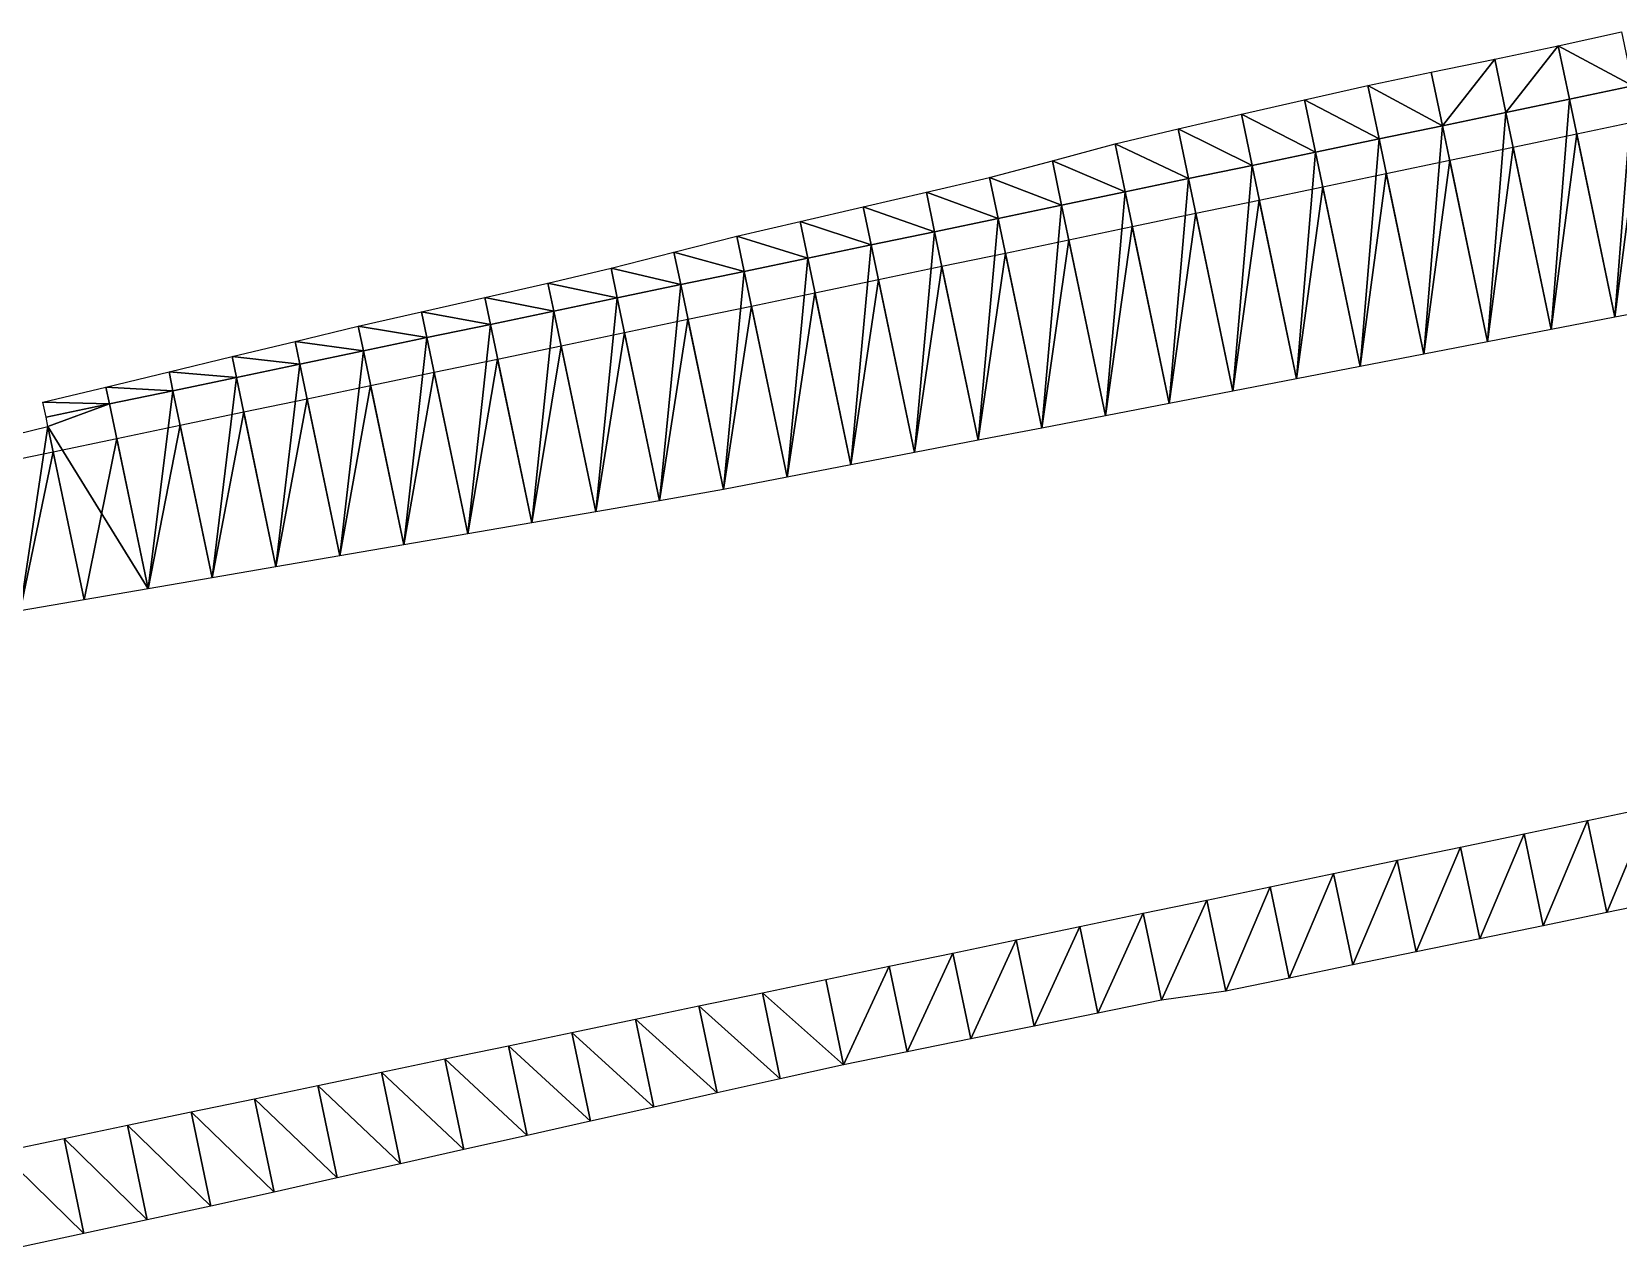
# Model space of a CAD drawing. Header units: metres. Extents: x 1882598 to 1885460, y 3171405 to 3171756.
# Drawn here: x 1883475.27 to 1883499.73, y 3171668.64 to 3171687.39 of the extents above; entities that cross this region are included whole.
import ezdxf

# ---------------------------------------------------------------- set-up
doc = ezdxf.new("R2010")
doc.units = ezdxf.units.M
doc.header["$MEASUREMENT"] = 0
doc.layers.add('Triangles surfaces projet', color=7, linetype='Continuous', true_color=0x848484)

msp = doc.modelspace()

# ---------------------------------------------------------------- linework, layer by layer
at = {"layer": 'Triangles surfaces projet'}
for points in [[(1883499.96, 3171686.554, 151.141), (1883498.81, 3171687.172, 150.572), (1883499.786, 3171687.39, 150.571), (1883499.96, 3171686.554, 151.141)], [(1883498.002, 3171686.145, 151.123), (1883497.831, 3171686.968, 150.563), (1883498.81, 3171687.172, 150.572), (1883498.002, 3171686.145, 151.123)], [(1883498.002, 3171686.145, 151.123), (1883498.81, 3171687.172, 150.572), (1883498.981, 3171686.35, 151.132), (1883498.002, 3171686.145, 151.123)], [(1883498.981, 3171686.35, 151.132), (1883498.81, 3171687.172, 150.572), (1883499.96, 3171686.554, 151.141), (1883498.981, 3171686.35, 151.132)], [(1883497.023, 3171685.941, 151.114), (1883496.851, 3171686.769, 150.55), (1883497.831, 3171686.968, 150.563), (1883497.023, 3171685.941, 151.114)], [(1883497.831, 3171686.968, 150.563), (1883498.002, 3171686.145, 151.123), (1883497.023, 3171685.941, 151.114), (1883497.831, 3171686.968, 150.563)], [(1883495.873, 3171686.56, 150.544), (1883496.851, 3171686.769, 150.55), (1883497.023, 3171685.941, 151.114), (1883495.873, 3171686.56, 150.544)], [(1883496.045, 3171685.737, 151.105), (1883494.897, 3171686.338, 150.547), (1883495.873, 3171686.56, 150.544), (1883496.045, 3171685.737, 151.105)], [(1883496.045, 3171685.737, 151.105), (1883495.873, 3171686.56, 150.544), (1883497.023, 3171685.941, 151.114), (1883496.045, 3171685.737, 151.105)], [(1883499.96, 3171686.554, 151.141), (1883499.683, 3171682.986, 151.218), (1883498.981, 3171686.35, 151.132), (1883499.96, 3171686.554, 151.141)], [(1883500.665, 3171683.175, 151.227), (1883499.683, 3171682.986, 151.218), (1883499.96, 3171686.554, 151.141), (1883500.665, 3171683.175, 151.227)], [(1883494.087, 3171685.328, 151.087), (1883492.947, 3171685.895, 150.552), (1883493.922, 3171686.117, 150.55), (1883494.087, 3171685.328, 151.087)], [(1883494.897, 3171686.338, 150.547), (1883495.066, 3171685.532, 151.096), (1883493.922, 3171686.117, 150.55), (1883494.897, 3171686.338, 150.547)], [(1883494.087, 3171685.328, 151.087), (1883493.922, 3171686.117, 150.55), (1883495.066, 3171685.532, 151.096), (1883494.087, 3171685.328, 151.087)], [(1883495.066, 3171685.532, 151.096), (1883494.897, 3171686.338, 150.547), (1883496.045, 3171685.737, 151.105), (1883495.066, 3171685.532, 151.096)], [(1883497.023, 3171685.941, 151.114), (1883498.002, 3171686.145, 151.123), (1883497.719, 3171682.606, 151.199), (1883497.023, 3171685.941, 151.114)], [(1883498.701, 3171682.796, 151.209), (1883497.719, 3171682.606, 151.199), (1883498.002, 3171686.145, 151.123), (1883498.701, 3171682.796, 151.209)], [(1883498.701, 3171682.796, 151.209), (1883498.002, 3171686.145, 151.123), (1883498.981, 3171686.35, 151.132), (1883498.701, 3171682.796, 151.209)], [(1883499.683, 3171682.986, 151.218), (1883498.701, 3171682.796, 151.209), (1883498.981, 3171686.35, 151.132), (1883499.683, 3171682.986, 151.218)], [(1883492.947, 3171685.895, 150.552), (1883493.108, 3171685.124, 151.078), (1883491.974, 3171685.66, 150.565), (1883492.947, 3171685.895, 150.552)], [(1883492.947, 3171685.895, 150.552), (1883494.087, 3171685.328, 151.087), (1883493.108, 3171685.124, 151.078), (1883492.947, 3171685.895, 150.552)], [(1883496.045, 3171685.737, 151.105), (1883497.023, 3171685.941, 151.114), (1883496.738, 3171682.416, 151.19), (1883496.045, 3171685.737, 151.105)], [(1883497.719, 3171682.606, 151.199), (1883496.738, 3171682.416, 151.19), (1883497.023, 3171685.941, 151.114), (1883497.719, 3171682.606, 151.199)], [(1883500.072, 3171686.02, 151.505), (1883499.683, 3171682.986, 151.568), (1883499.093, 3171685.816, 151.496), (1883500.072, 3171686.02, 151.505)], [(1883500.665, 3171683.175, 151.577), (1883499.683, 3171682.986, 151.568), (1883500.072, 3171686.02, 151.505), (1883500.665, 3171683.175, 151.577)], [(1883491.007, 3171685.401, 150.593), (1883491.974, 3171685.66, 150.565), (1883492.129, 3171684.919, 151.069), (1883491.007, 3171685.401, 150.593)], [(1883493.108, 3171685.124, 151.078), (1883492.129, 3171684.919, 151.069), (1883491.974, 3171685.66, 150.565), (1883493.108, 3171685.124, 151.078)], [(1883495.756, 3171682.227, 151.18), (1883495.066, 3171685.532, 151.096), (1883496.045, 3171685.737, 151.105), (1883495.756, 3171682.227, 151.18)], [(1883495.756, 3171682.227, 151.18), (1883496.045, 3171685.737, 151.105), (1883496.738, 3171682.416, 151.19), (1883495.756, 3171682.227, 151.18)], [(1883499.093, 3171685.816, 151.496), (1883498.701, 3171682.796, 151.559), (1883498.114, 3171685.611, 151.487), (1883499.093, 3171685.816, 151.496)], [(1883499.683, 3171682.986, 151.568), (1883498.701, 3171682.796, 151.559), (1883499.093, 3171685.816, 151.496), (1883499.683, 3171682.986, 151.568)], [(1883491.007, 3171685.401, 150.593), (1883491.15, 3171684.715, 151.06), (1883490.039, 3171685.142, 150.621), (1883491.007, 3171685.401, 150.593)], [(1883492.129, 3171684.919, 151.069), (1883491.15, 3171684.715, 151.06), (1883491.007, 3171685.401, 150.593), (1883492.129, 3171684.919, 151.069)], [(1883494.774, 3171682.037, 151.171), (1883494.087, 3171685.328, 151.087), (1883495.066, 3171685.532, 151.096), (1883494.774, 3171682.037, 151.171)], [(1883495.066, 3171685.532, 151.096), (1883495.756, 3171682.227, 151.18), (1883494.774, 3171682.037, 151.171), (1883495.066, 3171685.532, 151.096)], [(1883497.135, 3171685.407, 151.478), (1883496.738, 3171682.416, 151.54), (1883496.156, 3171685.203, 151.469), (1883497.135, 3171685.407, 151.478)], [(1883497.719, 3171682.606, 151.549), (1883496.738, 3171682.416, 151.54), (1883497.135, 3171685.407, 151.478), (1883497.719, 3171682.606, 151.549)], [(1883498.114, 3171685.611, 151.487), (1883497.719, 3171682.606, 151.549), (1883497.135, 3171685.407, 151.478), (1883498.114, 3171685.611, 151.487)], [(1883498.701, 3171682.796, 151.559), (1883497.719, 3171682.606, 151.549), (1883498.114, 3171685.611, 151.487), (1883498.701, 3171682.796, 151.559)], [(1883489.065, 3171684.916, 150.626), (1883490.039, 3171685.142, 150.621), (1883490.171, 3171684.511, 151.051), (1883489.065, 3171684.916, 150.626)], [(1883490.171, 3171684.511, 151.051), (1883490.039, 3171685.142, 150.621), (1883491.15, 3171684.715, 151.06), (1883490.171, 3171684.511, 151.051)], [(1883494.087, 3171685.328, 151.087), (1883493.792, 3171681.847, 151.162), (1883493.108, 3171685.124, 151.078), (1883494.087, 3171685.328, 151.087)], [(1883494.087, 3171685.328, 151.087), (1883494.774, 3171682.037, 151.171), (1883493.792, 3171681.847, 151.162), (1883494.087, 3171685.328, 151.087)], [(1883496.156, 3171685.203, 151.469), (1883495.756, 3171682.227, 151.53), (1883495.177, 3171684.998, 151.46), (1883496.156, 3171685.203, 151.469)], [(1883496.738, 3171682.416, 151.54), (1883495.756, 3171682.227, 151.53), (1883496.156, 3171685.203, 151.469), (1883496.738, 3171682.416, 151.54)], [(1883489.192, 3171684.306, 151.042), (1883488.09, 3171684.691, 150.632), (1883489.065, 3171684.916, 150.626), (1883489.192, 3171684.306, 151.042)], [(1883489.192, 3171684.306, 151.042), (1883489.065, 3171684.916, 150.626), (1883490.171, 3171684.511, 151.051), (1883489.192, 3171684.306, 151.042)], [(1883491.828, 3171681.468, 151.143), (1883491.15, 3171684.715, 151.06), (1883492.129, 3171684.919, 151.069), (1883491.828, 3171681.468, 151.143)], [(1883491.828, 3171681.468, 151.143), (1883492.129, 3171684.919, 151.069), (1883492.81, 3171681.657, 151.152), (1883491.828, 3171681.468, 151.143)], [(1883492.129, 3171684.919, 151.069), (1883493.108, 3171685.124, 151.078), (1883492.81, 3171681.657, 151.152), (1883492.129, 3171684.919, 151.069)], [(1883493.792, 3171681.847, 151.162), (1883492.81, 3171681.657, 151.152), (1883493.108, 3171685.124, 151.078), (1883493.792, 3171681.847, 151.162)], [(1883495.177, 3171684.998, 151.46), (1883494.774, 3171682.037, 151.521), (1883494.198, 3171684.794, 151.451), (1883495.177, 3171684.998, 151.46)], [(1883495.756, 3171682.227, 151.53), (1883494.774, 3171682.037, 151.521), (1883495.177, 3171684.998, 151.46), (1883495.756, 3171682.227, 151.53)], [(1883487.116, 3171684.465, 150.637), (1883488.09, 3171684.691, 150.632), (1883488.213, 3171684.102, 151.033), (1883487.116, 3171684.465, 150.637)], [(1883489.192, 3171684.306, 151.042), (1883488.213, 3171684.102, 151.033), (1883488.09, 3171684.691, 150.632), (1883489.192, 3171684.306, 151.042)], [(1883490.846, 3171681.278, 151.133), (1883490.171, 3171684.511, 151.051), (1883491.15, 3171684.715, 151.06), (1883490.846, 3171681.278, 151.133)], [(1883490.846, 3171681.278, 151.133), (1883491.15, 3171684.715, 151.06), (1883491.828, 3171681.468, 151.143), (1883490.846, 3171681.278, 151.133)], [(1883494.198, 3171684.794, 151.451), (1883493.792, 3171681.847, 151.512), (1883493.219, 3171684.59, 151.442), (1883494.198, 3171684.794, 151.451)], [(1883494.774, 3171682.037, 151.521), (1883493.792, 3171681.847, 151.512), (1883494.198, 3171684.794, 151.451), (1883494.774, 3171682.037, 151.521)], [(1883487.116, 3171684.465, 150.637), (1883487.234, 3171683.898, 151.024), (1883486.142, 3171684.237, 150.644), (1883487.116, 3171684.465, 150.637)], [(1883487.234, 3171683.898, 151.024), (1883487.116, 3171684.465, 150.637), (1883488.213, 3171684.102, 151.033), (1883487.234, 3171683.898, 151.024)], [(1883489.192, 3171684.306, 151.042), (1883490.171, 3171684.511, 151.051), (1883489.864, 3171681.088, 151.124), (1883489.192, 3171684.306, 151.042)], [(1883489.864, 3171681.088, 151.124), (1883490.171, 3171684.511, 151.051), (1883490.846, 3171681.278, 151.133), (1883489.864, 3171681.088, 151.124)], [(1883493.219, 3171684.59, 151.442), (1883492.81, 3171681.657, 151.502), (1883492.24, 3171684.385, 151.432), (1883493.219, 3171684.59, 151.442)], [(1883493.792, 3171681.847, 151.512), (1883492.81, 3171681.657, 151.502), (1883493.219, 3171684.59, 151.442), (1883493.792, 3171681.847, 151.512)], [(1883486.142, 3171684.237, 150.644), (1883486.255, 3171683.693, 151.015), (1883485.172, 3171683.991, 150.664), (1883486.142, 3171684.237, 150.644)], [(1883486.142, 3171684.237, 150.644), (1883487.234, 3171683.898, 151.024), (1883486.255, 3171683.693, 151.015), (1883486.142, 3171684.237, 150.644)], [(1883488.213, 3171684.102, 151.033), (1883489.192, 3171684.306, 151.042), (1883488.882, 3171680.898, 151.115), (1883488.213, 3171684.102, 151.033)], [(1883488.882, 3171680.898, 151.115), (1883489.192, 3171684.306, 151.042), (1883489.864, 3171681.088, 151.124), (1883488.882, 3171680.898, 151.115)], [(1883491.261, 3171684.181, 151.423), (1883490.846, 3171681.278, 151.483), (1883490.283, 3171683.977, 151.414), (1883491.261, 3171684.181, 151.423)], [(1883491.828, 3171681.468, 151.493), (1883490.846, 3171681.278, 151.483), (1883491.261, 3171684.181, 151.423), (1883491.828, 3171681.468, 151.493)], [(1883492.24, 3171684.385, 151.432), (1883491.828, 3171681.468, 151.493), (1883491.261, 3171684.181, 151.423), (1883492.24, 3171684.385, 151.432)], [(1883492.81, 3171681.657, 151.502), (1883491.828, 3171681.468, 151.493), (1883492.24, 3171684.385, 151.432), (1883492.81, 3171681.657, 151.502)], [(1883485.172, 3171683.991, 150.664), (1883485.277, 3171683.489, 151.006), (1883484.202, 3171683.744, 150.684), (1883485.172, 3171683.991, 150.664)], [(1883485.277, 3171683.489, 151.006), (1883485.172, 3171683.991, 150.664), (1883486.255, 3171683.693, 151.015), (1883485.277, 3171683.489, 151.006)], [(1883488.213, 3171684.102, 151.033), (1883487.9, 3171680.709, 151.105), (1883487.234, 3171683.898, 151.024), (1883488.213, 3171684.102, 151.033)], [(1883487.9, 3171680.709, 151.105), (1883488.213, 3171684.102, 151.033), (1883488.882, 3171680.898, 151.115), (1883487.9, 3171680.709, 151.105)], [(1883490.283, 3171683.977, 151.414), (1883489.864, 3171681.088, 151.474), (1883489.304, 3171683.772, 151.405), (1883490.283, 3171683.977, 151.414)], [(1883490.846, 3171681.278, 151.483), (1883489.864, 3171681.088, 151.474), (1883490.283, 3171683.977, 151.414), (1883490.846, 3171681.278, 151.483)], [(1883484.202, 3171683.744, 150.684), (1883484.298, 3171683.285, 150.997), (1883483.228, 3171683.514, 150.692), (1883484.202, 3171683.744, 150.684)], [(1883484.298, 3171683.285, 150.997), (1883484.202, 3171683.744, 150.684), (1883485.277, 3171683.489, 151.006), (1883484.298, 3171683.285, 150.997)], [(1883485.936, 3171680.329, 151.086), (1883485.277, 3171683.489, 151.006), (1883486.255, 3171683.693, 151.015), (1883485.936, 3171680.329, 151.086)], [(1883486.918, 3171680.519, 151.096), (1883485.936, 3171680.329, 151.086), (1883486.255, 3171683.693, 151.015), (1883486.918, 3171680.519, 151.096)], [(1883486.255, 3171683.693, 151.015), (1883487.234, 3171683.898, 151.024), (1883486.918, 3171680.519, 151.096), (1883486.255, 3171683.693, 151.015)], [(1883486.918, 3171680.519, 151.096), (1883487.234, 3171683.898, 151.024), (1883487.9, 3171680.709, 151.105), (1883486.918, 3171680.519, 151.096)], [(1883489.304, 3171683.772, 151.405), (1883488.882, 3171680.898, 151.465), (1883488.325, 3171683.568, 151.396), (1883489.304, 3171683.772, 151.405)], [(1883489.864, 3171681.088, 151.474), (1883488.882, 3171680.898, 151.465), (1883489.304, 3171683.772, 151.405), (1883489.864, 3171681.088, 151.474)], [(1883482.253, 3171683.293, 150.695), (1883483.228, 3171683.514, 150.692), (1883483.319, 3171683.08, 150.988), (1883482.253, 3171683.293, 150.695)], [(1883483.228, 3171683.514, 150.692), (1883484.298, 3171683.285, 150.997), (1883483.319, 3171683.08, 150.988), (1883483.228, 3171683.514, 150.692)], [(1883484.951, 3171680.155, 151.076), (1883484.298, 3171683.285, 150.997), (1883485.277, 3171683.489, 151.006), (1883484.951, 3171680.155, 151.076)], [(1883485.277, 3171683.489, 151.006), (1883485.936, 3171680.329, 151.086), (1883484.951, 3171680.155, 151.076), (1883485.277, 3171683.489, 151.006)], [(1883488.325, 3171683.568, 151.396), (1883487.9, 3171680.709, 151.455), (1883487.346, 3171683.364, 151.387), (1883488.325, 3171683.568, 151.396)], [(1883488.882, 3171680.898, 151.465), (1883487.9, 3171680.709, 151.455), (1883488.325, 3171683.568, 151.396), (1883488.882, 3171680.898, 151.465)], [(1883482.34, 3171682.876, 150.978), (1883481.278, 3171683.071, 150.697), (1883482.253, 3171683.293, 150.695), (1883482.34, 3171682.876, 150.978)], [(1883482.34, 3171682.876, 150.978), (1883482.253, 3171683.293, 150.695), (1883483.319, 3171683.08, 150.988), (1883482.34, 3171682.876, 150.978)], [(1883483.965, 3171679.985, 151.067), (1883483.319, 3171683.08, 150.988), (1883484.298, 3171683.285, 150.997), (1883483.965, 3171679.985, 151.067)], [(1883484.298, 3171683.285, 150.997), (1883484.951, 3171680.155, 151.076), (1883483.965, 3171679.985, 151.067), (1883484.298, 3171683.285, 150.997)], [(1883487.346, 3171683.364, 151.387), (1883486.918, 3171680.519, 151.446), (1883486.367, 3171683.159, 151.378), (1883487.346, 3171683.364, 151.387)], [(1883487.9, 3171680.709, 151.455), (1883486.918, 3171680.519, 151.446), (1883487.346, 3171683.364, 151.387), (1883487.9, 3171680.709, 151.455)], [(1883481.361, 3171682.672, 150.969), (1883480.302, 3171682.849, 150.701), (1883481.278, 3171683.071, 150.697), (1883481.361, 3171682.672, 150.969)], [(1883482.34, 3171682.876, 150.978), (1883481.361, 3171682.672, 150.969), (1883481.278, 3171683.071, 150.697), (1883482.34, 3171682.876, 150.978)], [(1883483.319, 3171683.08, 150.988), (1883482.979, 3171679.815, 151.057), (1883482.34, 3171682.876, 150.978), (1883483.319, 3171683.08, 150.988)], [(1883483.965, 3171679.985, 151.067), (1883482.979, 3171679.815, 151.057), (1883483.319, 3171683.08, 150.988), (1883483.965, 3171679.985, 151.067)], [(1883485.388, 3171682.955, 151.369), (1883484.951, 3171680.155, 151.426), (1883484.409, 3171682.751, 151.36), (1883485.388, 3171682.955, 151.369)], [(1883485.936, 3171680.329, 151.436), (1883484.951, 3171680.155, 151.426), (1883485.388, 3171682.955, 151.369), (1883485.936, 3171680.329, 151.436)], [(1883486.367, 3171683.159, 151.378), (1883485.936, 3171680.329, 151.436), (1883485.388, 3171682.955, 151.369), (1883486.367, 3171683.159, 151.378)], [(1883486.918, 3171680.519, 151.446), (1883485.936, 3171680.329, 151.436), (1883486.367, 3171683.159, 151.378), (1883486.918, 3171680.519, 151.446)], [(1883479.33, 3171682.614, 150.712), (1883480.302, 3171682.849, 150.701), (1883480.382, 3171682.467, 150.96), (1883479.33, 3171682.614, 150.712)], [(1883480.382, 3171682.467, 150.96), (1883480.302, 3171682.849, 150.701), (1883481.361, 3171682.672, 150.969), (1883480.382, 3171682.467, 150.96)], [(1883481.361, 3171682.672, 150.969), (1883482.34, 3171682.876, 150.978), (1883481.993, 3171679.646, 151.047), (1883481.361, 3171682.672, 150.969)], [(1883481.993, 3171679.646, 151.047), (1883482.34, 3171682.876, 150.978), (1883482.979, 3171679.815, 151.057), (1883481.993, 3171679.646, 151.047)], [(1883484.409, 3171682.751, 151.36), (1883483.965, 3171679.985, 151.417), (1883483.43, 3171682.546, 151.351), (1883484.409, 3171682.751, 151.36)], [(1883484.951, 3171680.155, 151.426), (1883483.965, 3171679.985, 151.417), (1883484.409, 3171682.751, 151.36), (1883484.951, 3171680.155, 151.426)], [(1883479.33, 3171682.614, 150.712), (1883479.403, 3171682.263, 150.951), (1883478.357, 3171682.379, 150.724), (1883479.33, 3171682.614, 150.712)], [(1883479.403, 3171682.263, 150.951), (1883479.33, 3171682.614, 150.712), (1883480.382, 3171682.467, 150.96), (1883479.403, 3171682.263, 150.951)], [(1883480.382, 3171682.467, 150.96), (1883480.02, 3171679.306, 151.027), (1883479.403, 3171682.263, 150.951), (1883480.382, 3171682.467, 150.96)], [(1883480.02, 3171679.306, 151.027), (1883480.382, 3171682.467, 150.96), (1883481.006, 3171679.476, 151.037), (1883480.02, 3171679.306, 151.027)], [(1883480.382, 3171682.467, 150.96), (1883481.361, 3171682.672, 150.969), (1883481.006, 3171679.476, 151.037), (1883480.382, 3171682.467, 150.96)], [(1883481.361, 3171682.672, 150.969), (1883481.993, 3171679.646, 151.047), (1883481.006, 3171679.476, 151.037), (1883481.361, 3171682.672, 150.969)], [(1883483.43, 3171682.546, 151.351), (1883482.979, 3171679.815, 151.407), (1883482.451, 3171682.342, 151.342), (1883483.43, 3171682.546, 151.351)], [(1883483.965, 3171679.985, 151.417), (1883482.979, 3171679.815, 151.407), (1883483.43, 3171682.546, 151.351), (1883483.965, 3171679.985, 151.417)], [(1883478.424, 3171682.059, 150.942), (1883477.385, 3171682.145, 150.736), (1883478.357, 3171682.379, 150.724), (1883478.424, 3171682.059, 150.942)], [(1883478.424, 3171682.059, 150.942), (1883478.357, 3171682.379, 150.724), (1883479.403, 3171682.263, 150.951), (1883478.424, 3171682.059, 150.942)], [(1883479.403, 3171682.263, 150.951), (1883479.034, 3171679.137, 151.017), (1883478.424, 3171682.059, 150.942), (1883479.403, 3171682.263, 150.951)], [(1883479.403, 3171682.263, 150.951), (1883480.02, 3171679.306, 151.027), (1883479.034, 3171679.137, 151.017), (1883479.403, 3171682.263, 150.951)], [(1883482.451, 3171682.342, 151.342), (1883481.993, 3171679.646, 151.397), (1883481.472, 3171682.138, 151.333), (1883482.451, 3171682.342, 151.342)], [(1883482.979, 3171679.815, 151.407), (1883481.993, 3171679.646, 151.397), (1883482.451, 3171682.342, 151.342), (1883482.979, 3171679.815, 151.407)], [(1883477.445, 3171681.854, 150.933), (1883476.412, 3171681.91, 150.747), (1883477.385, 3171682.145, 150.736), (1883477.445, 3171681.854, 150.933)], [(1883478.424, 3171682.059, 150.942), (1883477.445, 3171681.854, 150.933), (1883477.385, 3171682.145, 150.736), (1883478.424, 3171682.059, 150.942)], [(1883478.424, 3171682.059, 150.942), (1883478.048, 3171678.967, 151.007), (1883477.445, 3171681.854, 150.933), (1883478.424, 3171682.059, 150.942)], [(1883479.034, 3171679.137, 151.017), (1883478.048, 3171678.967, 151.007), (1883478.424, 3171682.059, 150.942), (1883479.034, 3171679.137, 151.017)], [(1883481.472, 3171682.138, 151.333), (1883481.006, 3171679.476, 151.387), (1883480.493, 3171681.933, 151.324), (1883481.472, 3171682.138, 151.333)], [(1883481.993, 3171679.646, 151.397), (1883481.006, 3171679.476, 151.387), (1883481.472, 3171682.138, 151.333), (1883481.993, 3171679.646, 151.397)], [(1883476.412, 3171681.91, 150.747), (1883476.466, 3171681.65, 150.924), (1883475.44, 3171681.675, 150.759), (1883476.412, 3171681.91, 150.747)], [(1883476.466, 3171681.65, 150.924), (1883476.412, 3171681.91, 150.747), (1883477.445, 3171681.854, 150.933), (1883476.466, 3171681.65, 150.924)], [(1883476.466, 3171681.65, 150.924), (1883477.445, 3171681.854, 150.933), (1883477.062, 3171678.797, 150.997), (1883476.466, 3171681.65, 150.924)], [(1883478.048, 3171678.967, 151.007), (1883477.062, 3171678.797, 150.997), (1883477.445, 3171681.854, 150.933), (1883478.048, 3171678.967, 151.007)], [(1883479.515, 3171681.729, 151.315), (1883479.034, 3171679.137, 151.367), (1883478.536, 3171681.525, 151.306), (1883479.515, 3171681.729, 151.315)], [(1883480.02, 3171679.306, 151.377), (1883479.034, 3171679.137, 151.367), (1883479.515, 3171681.729, 151.315), (1883480.02, 3171679.306, 151.377)], [(1883480.493, 3171681.933, 151.324), (1883480.02, 3171679.306, 151.377), (1883479.515, 3171681.729, 151.315), (1883480.493, 3171681.933, 151.324)], [(1883481.006, 3171679.476, 151.387), (1883480.02, 3171679.306, 151.377), (1883480.493, 3171681.933, 151.324), (1883481.006, 3171679.476, 151.387)], [(1883475.488, 3171681.446, 150.915), (1883475.44, 3171681.675, 150.759), (1883476.466, 3171681.65, 150.924), (1883475.488, 3171681.446, 150.915)], [(1883475.518, 3171681.301, 150.919), (1883475.488, 3171681.446, 150.915), (1883476.466, 3171681.65, 150.924), (1883475.518, 3171681.301, 150.919)], [(1883477.062, 3171678.797, 150.997), (1883475.518, 3171681.301, 150.919), (1883476.466, 3171681.65, 150.924), (1883477.062, 3171678.797, 150.997)], [(1883478.536, 3171681.525, 151.306), (1883478.048, 3171678.967, 151.357), (1883477.557, 3171681.321, 151.297), (1883478.536, 3171681.525, 151.306)], [(1883479.034, 3171679.137, 151.367), (1883478.048, 3171678.967, 151.357), (1883478.536, 3171681.525, 151.306), (1883479.034, 3171679.137, 151.367)], [(1883475.09, 3171678.458, 150.977), (1883474.545, 3171681.066, 150.911), (1883475.518, 3171681.301, 150.919), (1883475.09, 3171678.458, 150.977)], [(1883475.518, 3171681.301, 150.919), (1883476.076, 3171678.627, 150.987), (1883475.09, 3171678.458, 150.977), (1883475.518, 3171681.301, 150.919)], [(1883476.076, 3171678.627, 150.987), (1883475.518, 3171681.301, 150.919), (1883477.062, 3171678.797, 150.997), (1883476.076, 3171678.627, 150.987)], [(1883477.557, 3171681.321, 151.297), (1883477.062, 3171678.797, 151.347), (1883476.578, 3171681.116, 151.288), (1883477.557, 3171681.321, 151.297)], [(1883478.048, 3171678.967, 151.357), (1883477.062, 3171678.797, 151.347), (1883477.557, 3171681.321, 151.297), (1883478.048, 3171678.967, 151.357)], [(1883476.578, 3171681.116, 151.288), (1883476.076, 3171678.627, 151.337), (1883475.599, 3171680.912, 151.279), (1883476.578, 3171681.116, 151.288)], [(1883477.062, 3171678.797, 151.347), (1883476.076, 3171678.627, 151.337), (1883476.578, 3171681.116, 151.288), (1883477.062, 3171678.797, 151.347)], [(1883475.599, 3171680.912, 151.279), (1883475.09, 3171678.458, 151.327), (1883474.62, 3171680.708, 151.27), (1883475.599, 3171680.912, 151.279)], [(1883476.076, 3171678.627, 151.337), (1883475.09, 3171678.458, 151.327), (1883475.599, 3171680.912, 151.279), (1883476.076, 3171678.627, 151.337)], [(1883499.557, 3171673.804, 151.576), (1883499.26, 3171675.223, 151.634), (1883500.239, 3171675.428, 151.644), (1883499.557, 3171673.804, 151.576)], [(1883500.536, 3171674.006, 151.585), (1883499.557, 3171673.804, 151.576), (1883500.239, 3171675.428, 151.644), (1883500.536, 3171674.006, 151.585)], [(1883498.577, 3171673.602, 151.568), (1883498.282, 3171675.019, 151.625), (1883499.26, 3171675.223, 151.634), (1883498.577, 3171673.602, 151.568)], [(1883498.577, 3171673.602, 151.568), (1883499.26, 3171675.223, 151.634), (1883499.557, 3171673.804, 151.576), (1883498.577, 3171673.602, 151.568)], [(1883497.598, 3171673.4, 151.559), (1883497.303, 3171674.815, 151.616), (1883498.282, 3171675.019, 151.625), (1883497.598, 3171673.4, 151.559)], [(1883497.598, 3171673.4, 151.559), (1883498.282, 3171675.019, 151.625), (1883498.577, 3171673.602, 151.568), (1883497.598, 3171673.4, 151.559)], [(1883496.324, 3171674.61, 151.607), (1883497.303, 3171674.815, 151.616), (1883496.619, 3171673.198, 151.55), (1883496.324, 3171674.61, 151.607)], [(1883496.619, 3171673.198, 151.55), (1883497.303, 3171674.815, 151.616), (1883497.598, 3171673.4, 151.559), (1883496.619, 3171673.198, 151.55)], [(1883495.345, 3171674.406, 151.598), (1883494.66, 3171672.794, 151.532), (1883494.366, 3171674.202, 151.589), (1883495.345, 3171674.406, 151.598)], [(1883495.345, 3171674.406, 151.598), (1883495.639, 3171672.996, 151.541), (1883494.66, 3171672.794, 151.532), (1883495.345, 3171674.406, 151.598)], [(1883495.639, 3171672.996, 151.541), (1883495.345, 3171674.406, 151.598), (1883496.324, 3171674.61, 151.607), (1883495.639, 3171672.996, 151.541)], [(1883495.639, 3171672.996, 151.541), (1883496.324, 3171674.61, 151.607), (1883496.619, 3171673.198, 151.55), (1883495.639, 3171672.996, 151.541)], [(1883493.68, 3171672.592, 151.523), (1883493.387, 3171673.997, 151.58), (1883494.366, 3171674.202, 151.589), (1883493.68, 3171672.592, 151.523)], [(1883494.66, 3171672.794, 151.532), (1883493.68, 3171672.592, 151.523), (1883494.366, 3171674.202, 151.589), (1883494.66, 3171672.794, 151.532)], [(1883492.688, 3171672.451, 151.516), (1883492.408, 3171673.793, 151.571), (1883493.387, 3171673.997, 151.58), (1883492.688, 3171672.451, 151.516)], [(1883492.688, 3171672.451, 151.516), (1883493.387, 3171673.997, 151.58), (1883493.68, 3171672.592, 151.523), (1883492.688, 3171672.451, 151.516)], [(1883492.408, 3171673.793, 151.571), (1883491.708, 3171672.252, 151.508), (1883491.429, 3171673.589, 151.562), (1883492.408, 3171673.793, 151.571)], [(1883491.708, 3171672.252, 151.508), (1883492.408, 3171673.793, 151.571), (1883492.688, 3171672.451, 151.516), (1883491.708, 3171672.252, 151.508)], [(1883490.728, 3171672.053, 151.499), (1883490.45, 3171673.385, 151.553), (1883491.429, 3171673.589, 151.562), (1883490.728, 3171672.053, 151.499)], [(1883490.728, 3171672.053, 151.499), (1883491.429, 3171673.589, 151.562), (1883491.708, 3171672.252, 151.508), (1883490.728, 3171672.053, 151.499)], [(1883488.493, 3171672.976, 151.535), (1883489.471, 3171673.18, 151.544), (1883488.768, 3171671.656, 151.481), (1883488.493, 3171672.976, 151.535)], [(1883489.748, 3171671.855, 151.49), (1883488.768, 3171671.656, 151.481), (1883489.471, 3171673.18, 151.544), (1883489.748, 3171671.855, 151.49)], [(1883490.45, 3171673.385, 151.553), (1883489.748, 3171671.855, 151.49), (1883489.471, 3171673.18, 151.544), (1883490.45, 3171673.385, 151.553)], [(1883490.45, 3171673.385, 151.553), (1883490.728, 3171672.053, 151.499), (1883489.748, 3171671.855, 151.49), (1883490.45, 3171673.385, 151.553)], [(1883487.788, 3171671.457, 151.472), (1883487.514, 3171672.772, 151.526), (1883488.493, 3171672.976, 151.535), (1883487.788, 3171671.457, 151.472)], [(1883488.493, 3171672.976, 151.535), (1883488.768, 3171671.656, 151.481), (1883487.788, 3171671.457, 151.472), (1883488.493, 3171672.976, 151.535)], [(1883486.535, 3171672.567, 151.517), (1883487.514, 3171672.772, 151.526), (1883487.788, 3171671.457, 151.472), (1883486.535, 3171672.567, 151.517)], [(1883486.535, 3171672.567, 151.517), (1883486.812, 3171671.241, 151.463), (1883485.556, 3171672.363, 151.508), (1883486.535, 3171672.567, 151.517)], [(1883487.788, 3171671.457, 151.472), (1883486.812, 3171671.241, 151.463), (1883486.535, 3171672.567, 151.517), (1883487.788, 3171671.457, 151.472)], [(1883485.556, 3171672.363, 151.508), (1883485.836, 3171671.022, 151.453), (1883484.577, 3171672.159, 151.499), (1883485.556, 3171672.363, 151.508)], [(1883485.556, 3171672.363, 151.508), (1883486.812, 3171671.241, 151.463), (1883485.836, 3171671.022, 151.453), (1883485.556, 3171672.363, 151.508)], [(1883483.598, 3171671.954, 151.49), (1883483.884, 3171670.585, 151.434), (1883482.619, 3171671.75, 151.481), (1883483.598, 3171671.954, 151.49)], [(1883483.598, 3171671.954, 151.49), (1883484.577, 3171672.159, 151.499), (1883484.86, 3171670.803, 151.444), (1883483.598, 3171671.954, 151.49)], [(1883483.884, 3171670.585, 151.434), (1883483.598, 3171671.954, 151.49), (1883484.86, 3171670.803, 151.444), (1883483.884, 3171670.585, 151.434)], [(1883484.86, 3171670.803, 151.444), (1883484.577, 3171672.159, 151.499), (1883485.836, 3171671.022, 151.453), (1883484.86, 3171670.803, 151.444)], [(1883482.908, 3171670.366, 151.424), (1883481.64, 3171671.546, 151.472), (1883482.619, 3171671.75, 151.481), (1883482.908, 3171670.366, 151.424)], [(1883482.908, 3171670.366, 151.424), (1883482.619, 3171671.75, 151.481), (1883483.884, 3171670.585, 151.434), (1883482.908, 3171670.366, 151.424)], [(1883481.64, 3171671.546, 151.472), (1883481.932, 3171670.147, 151.415), (1883480.661, 3171671.341, 151.463), (1883481.64, 3171671.546, 151.472)], [(1883481.932, 3171670.147, 151.415), (1883481.64, 3171671.546, 151.472), (1883482.908, 3171670.366, 151.424), (1883481.932, 3171670.147, 151.415)], [(1883480.661, 3171671.341, 151.463), (1883480.956, 3171669.929, 151.405), (1883479.682, 3171671.137, 151.454), (1883480.661, 3171671.341, 151.463)], [(1883480.956, 3171669.929, 151.405), (1883480.661, 3171671.341, 151.463), (1883481.932, 3171670.147, 151.415), (1883480.956, 3171669.929, 151.405)], [(1883478.703, 3171670.933, 151.445), (1883479.682, 3171671.137, 151.454), (1883479.98, 3171669.71, 151.395), (1883478.703, 3171670.933, 151.445)], [(1883479.682, 3171671.137, 151.454), (1883480.956, 3171669.929, 151.405), (1883479.98, 3171669.71, 151.395), (1883479.682, 3171671.137, 151.454)], [(1883476.746, 3171670.524, 151.427), (1883477.725, 3171670.728, 151.436), (1883478.028, 3171669.275, 151.376), (1883476.746, 3171670.524, 151.427)], [(1883479.004, 3171669.491, 151.386), (1883477.725, 3171670.728, 151.436), (1883478.703, 3171670.933, 151.445), (1883479.004, 3171669.491, 151.386)], [(1883479.004, 3171669.491, 151.386), (1883478.028, 3171669.275, 151.376), (1883477.725, 3171670.728, 151.436), (1883479.004, 3171669.491, 151.386)], [(1883479.98, 3171669.71, 151.395), (1883479.004, 3171669.491, 151.386), (1883478.703, 3171670.933, 151.445), (1883479.98, 3171669.71, 151.395)], [(1883477.05, 3171669.064, 151.367), (1883475.767, 3171670.32, 151.418), (1883476.746, 3171670.524, 151.427), (1883477.05, 3171669.064, 151.367)], [(1883476.746, 3171670.524, 151.427), (1883478.028, 3171669.275, 151.376), (1883477.05, 3171669.064, 151.367), (1883476.746, 3171670.524, 151.427)], [(1883475.767, 3171670.32, 151.418), (1883476.073, 3171668.853, 151.358), (1883474.788, 3171670.115, 151.409), (1883475.767, 3171670.32, 151.418)], [(1883475.767, 3171670.32, 151.418), (1883477.05, 3171669.064, 151.367), (1883476.073, 3171668.853, 151.358), (1883475.767, 3171670.32, 151.418)], [(1883475.096, 3171668.641, 151.348), (1883474.788, 3171670.115, 151.409), (1883476.073, 3171668.853, 151.358), (1883475.096, 3171668.641, 151.348)]]:
    msp.add_3dface(points, dxfattribs=at)

doc.saveas('drawing.dxf')
